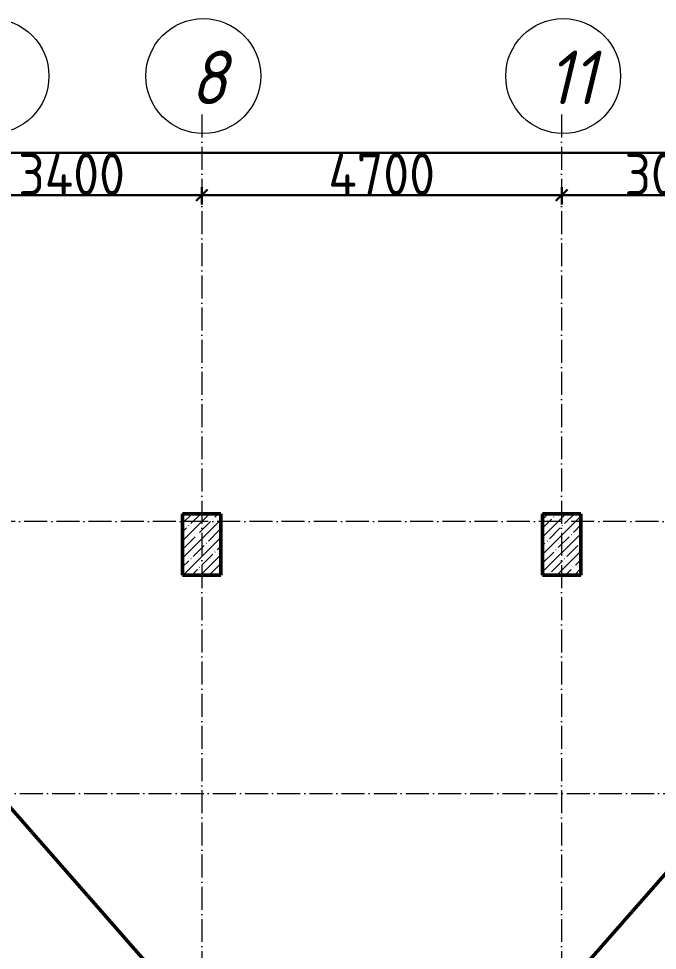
# Model space of a CAD drawing. Header units: millimetres. Extents: x -12989 to 629078, y -109036 to 555275.
# Drawn here: x 294630 to 302971, y -6882 to 5282 of the extents above; entities that cross this region are included whole.
import ezdxf

# ---------------------------------------------------------------- set-up
doc = ezdxf.new("R2010")
doc.units = ezdxf.units.MM
doc.linetypes.add('50_200_ШТРИХ_1Т_ш5_п1_п1_', pattern=[700, 500, -100, 0, -100])
for name, color, linetype, lineweight in [('4 -стяжа', 7, 'Continuous', 30), ('A-____-____-DIMS', 7, 'Continuous', 9), ('A-DETL-____-OTLN-1', 7, 'Continuous', 50), ('S-COLS-____-MCUT', 7, 'Continuous', 50), ('S-COLS-____-OTLN', 7, 'Continuous', 9), ('S-GRID-____-IDEN', 7, 'Continuous', 9), ('S-GRID-____-OTLN-1', 7, '50_200_ШТРИХ_1Т_ш5_п1_п1_', 9)]:
    doc.layers.add(name, color=color, linetype=linetype, lineweight=lineweight)
doc.layers.get('4 -стяжа').off()
doc.styles.add('ISOCPEUR_I_9', font='isocpeui.ttf', dxfattribs={"width": 0.9, "height": 250})
doc.styles.add('СПДС', font='isocpeur.ttf', dxfattribs={"width": 0.9})
doc.dimstyles.new('ISO-2_5_0_9К_БОЛЬШОЙ_ОСИ', dxfattribs={"dimscale": 304.8, "dimtxt": 248.995294, "dimasz": 0.492126, "dimexe": 0.393701, "dimexo": 0, "dimgap": 0, "dimtad": 1, "dimdec": 0, "dimzin": 0, "dimdsep": 46, "dimtxsty": 'ISOCPEUR_I_9', "dimblk1": 'OBLIQUE', "dimblk2": 'OBLIQUE', "dimsah": 1, "dimcen": 0.09, "dimdle": 0.393701, "dimazin": 0, "dimtfac": 1, "dimtdec": 4, "dimtix": 1, "dimtmove": 0, "dimatfit": 3, "dimfxl": 1, "dimtvp": 1, "dimtolj": 1, "dimtzin": 0, "dimarcsym": 2})
doc.dimstyles.new('ISO-2_5_0_9К_БОЛЬШОЙ_ОСИ_2', dxfattribs={"dimscale": 304.8, "dimtxt": 248.995294, "dimasz": 0.492126, "dimexe": 0.393701, "dimexo": 0, "dimgap": 0, "dimtad": 1, "dimdec": 0, "dimzin": 0, "dimdsep": 46, "dimtxsty": 'ISOCPEUR_I_9', "dimblk1": 'OBLIQUE', "dimblk2": 'OBLIQUE', "dimsah": 1, "dimcen": 0.09, "dimdle": 0.393701, "dimazin": 0, "dimtfac": 1, "dimtdec": 4, "dimtix": 1, "dimtmove": 2, "dimatfit": 3, "dimfxl": 1, "dimtvp": 1, "dimtolj": 1, "dimtzin": 0, "dimarcsym": 2})

# ---------------------------------------------------------------- blocks, each defined once
blk = doc.blocks.new('BSC_Колонна _Прямоугольная - 500х800-V64-АР1_План отверстий 3 этажа в осях 1-64_Ю-ЯЯ')
at = {"layer": 'S-COLS-____-OTLN'}
h = blk.add_hatch(dxfattribs=at)
h.set_pattern_fill('FP_72', color=256, style=0, pattern_type=2)
h.set_pattern_definition([(45, (-13250, -85281.04), (-114.04925, 114.04925), []), (45, (-13135.95, -85281.04), (-114.04925, 114.04925), [201.613, -40.323, 3.353, -36.97])])
h.paths.add_polyline_path([(-250, -400), (250, -400), (250, 400), (-250, 400)], flags=0)
at = {"layer": 'S-COLS-____-MCUT'}
for p, q in [((250, 400), (-250, 400)), ((-250, 400), (-250, -400)), ((250, -400), (250, 400)), ((-250, -400), (250, -400))]:
    blk.add_line(p, q, dxfattribs=at)
blk = doc.blocks.new('BSC_Колонна _Прямоугольная - 500х800-V65-АР1_План отверстий 3 этажа в осях 1-64_Ю-ЯЯ')
at = {"layer": 'S-COLS-____-OTLN'}
h = blk.add_hatch(dxfattribs=at)
h.set_pattern_fill('FP_73', color=256, style=0, pattern_type=2)
h.set_pattern_definition([(45, (-17950, -85281.04), (-114.04925, 114.04925), []), (45, (-17835.95, -85281.04), (-114.04925, 114.04925), [201.613, -40.323, 3.353, -36.97])])
h.paths.add_polyline_path([(-250, -400), (250, -400), (250, 400), (-250, 400)], flags=0)
at = {"layer": 'S-COLS-____-MCUT'}
for p, q in [((250, 400), (-250, 400)), ((-250, 400), (-250, -400)), ((250, -400), (250, 400)), ((-250, -400), (250, -400))]:
    blk.add_line(p, q, dxfattribs=at)
blk = doc.blocks.new('Ось сетки - Круг_Ø6_00__ISO-2_5_0_9K_-25732049-АР1_План отверстий 3 этажа в осях 1-64_Ю-ЯЯ')
at = {"layer": 'S-GRID-____-IDEN'}
blk.add_circle((0, 0), 3, dxfattribs=at)
blk = doc.blocks.new('_Oblique')
at = {"color": 0, "linetype": 'ByBlock', "lineweight": -2}
blk.add_line((-0.5, -0.5), (0.5, 0.5), dxfattribs=at)
blk = doc.blocks.new('*D2838')
at = {"layer": 'A-____-____-DIMS', "color": 0, "lineweight": -2, "transparency": 16777216}
for p, q in [((293621, 3083), (293621, 2857)), ((297021, 3083), (297021, 2857)), ((293501, 2977), (297141, 2977))]:
    blk.add_line(p, q, dxfattribs=at)
at = {"layer": 'Defpoints', "color": 0, "transparency": 16777216}
for p in [(293621, 3083), (297021, 3083), (297021, 2977)]:
    blk.add_point(p, dxfattribs=at)
at = {"layer": 'A-____-____-DIMS', "color": 0, "lineweight": -2, "transparency": 16777216, "xscale": 150, "yscale": 150, "zscale": 150, "rotation": 180}
blk.add_blockref('_Oblique', (293621, 2977), dxfattribs=at)
at = {"layer": 'A-____-____-DIMS', "color": 0, "lineweight": -2, "transparency": 16777216, "xscale": 150, "yscale": 150, "zscale": 150}
blk.add_blockref('_Oblique', (297021, 2977), dxfattribs=at)
at = {"layer": 'A-____-____-DIMS', "color": 0, "transparency": 16777216, "insert": (295321, 3251), "char_height": 548.6, "attachment_point": 5, "style": 'СПДС'}
blk.add_mtext('\\A1;3400', dxfattribs=at)
blk = doc.blocks.new('*D2839')
at = {"layer": 'A-____-____-DIMS', "color": 0, "lineweight": -2, "transparency": 16777216}
for p, q in [((297021, 3083), (297021, 2857)), ((301721, 3083), (301721, 2857)), ((296901, 2977), (301841, 2977))]:
    blk.add_line(p, q, dxfattribs=at)
at = {"layer": 'Defpoints', "color": 0, "transparency": 16777216}
for p in [(297021, 3083), (301721, 3083), (301721, 2977)]:
    blk.add_point(p, dxfattribs=at)
at = {"layer": 'A-____-____-DIMS', "color": 0, "lineweight": -2, "transparency": 16777216, "xscale": 150, "yscale": 150, "zscale": 150, "rotation": 180}
blk.add_blockref('_Oblique', (297021, 2977), dxfattribs=at)
at = {"layer": 'A-____-____-DIMS', "color": 0, "lineweight": -2, "transparency": 16777216, "xscale": 150, "yscale": 150, "zscale": 150}
blk.add_blockref('_Oblique', (301721, 2977), dxfattribs=at)
at = {"layer": 'A-____-____-DIMS', "color": 0, "transparency": 16777216, "insert": (299371, 3251), "char_height": 548.6, "attachment_point": 5, "style": 'СПДС'}
blk.add_mtext('\\A1;4700', dxfattribs=at)
blk = doc.blocks.new('*D2840')
at = {"layer": 'A-____-____-DIMS', "color": 0, "lineweight": -2, "transparency": 16777216}
for p, q in [((301721, 3083), (301721, 2857)), ((304721, 3083), (304721, 2857)), ((301601, 2977), (304841, 2977))]:
    blk.add_line(p, q, dxfattribs=at)
at = {"layer": 'Defpoints', "color": 0, "transparency": 16777216}
for p in [(301721, 3083), (304721, 3083), (304721, 2977)]:
    blk.add_point(p, dxfattribs=at)
at = {"layer": 'A-____-____-DIMS', "color": 0, "lineweight": -2, "transparency": 16777216, "xscale": 150, "yscale": 150, "zscale": 150, "rotation": 180}
blk.add_blockref('_Oblique', (301721, 2977), dxfattribs=at)
at = {"layer": 'A-____-____-DIMS', "color": 0, "lineweight": -2, "transparency": 16777216, "xscale": 150, "yscale": 150, "zscale": 150}
blk.add_blockref('_Oblique', (304721, 2977), dxfattribs=at)
at = {"layer": 'A-____-____-DIMS', "color": 0, "transparency": 16777216, "insert": (303221, 3251), "char_height": 548.6, "attachment_point": 5, "style": 'СПДС'}
blk.add_mtext('\\A1;3000', dxfattribs=at)
blk = doc.blocks.new('*D2873')
at = {"layer": 'A-____-____-DIMS', "color": 0, "lineweight": -2, "transparency": 16777216}
for p, q in [((281301, 3529), (332155, 3529)), ((281421, 3635), (281421, 3409)), ((385041, 3529), (334032, 3529)), ((384921, 3635), (384921, 3409))]:
    blk.add_line(p, q, dxfattribs=at)
at = {"layer": 'Defpoints', "color": 0, "transparency": 16777216}
for p in [(281421, 3635), (384921, 3635), (384921, 3529)]:
    blk.add_point(p, dxfattribs=at)
at = {"layer": 'A-____-____-DIMS', "color": 0, "lineweight": -2, "transparency": 16777216, "xscale": 150, "yscale": 150, "zscale": 150, "rotation": 180}
blk.add_blockref('_Oblique', (281421, 3529), dxfattribs=at)
at = {"layer": 'A-____-____-DIMS', "color": 0, "lineweight": -2, "transparency": 16777216, "xscale": 150, "yscale": 150, "zscale": 150}
blk.add_blockref('_Oblique', (384921, 3529), dxfattribs=at)
at = {"layer": 'A-____-____-DIMS', "color": 0, "transparency": 16777216, "insert": (332155, 4055), "char_height": 548.6, "attachment_point": 1, "line_spacing_factor": 1.149209, "style": 'СПДС'}
blk.add_mtext('\\A1;103500', dxfattribs=at)
blk = doc.blocks.new('3эт')
at = {"layer": 'S-GRID-____-OTLN-1', "color": 251, "ltscale": 0.6, "true_color": 0x636466}
for p, q in [((297020.7, 4029.4), (297020.7, -33971.9)), ((301720.7, 4029.4), (301720.7, -33971.9)), ((387845.1, -1282.4), (279101.9, -1282.4)), ((279101.9, -4832.4), (387845.1, -4832.4))]:
    blk.add_line(p, q, dxfattribs=at)
at = {"layer": 'S-GRID-____-IDEN', "xscale": 250, "yscale": 250, "zscale": 99.99999999999993}
blk.add_blockref('Ось сетки - Круг_Ø6_00__ISO-2_5_0_9K_-25732049-АР1_План отверстий 3 этажа в осях 1-64_Ю-ЯЯ', (294275.6, 4531.9), dxfattribs=at)
at = {"layer": 'S-GRID-____-IDEN', "xscale": 250, "yscale": 250, "zscale": 99.99999999999993, "rotation": 180}
for p in [(297040.6, 4531.9), (301740.6, 4531.9)]:
    blk.add_blockref('Ось сетки - Круг_Ø6_00__ISO-2_5_0_9K_-25732049-АР1_План отверстий 3 этажа в осях 1-64_Ю-ЯЯ', p, dxfattribs=at)
at = {"layer": 'S-GRID-____-IDEN', "char_height": 700, "attachment_point": 1, "style": 'ISOCPEUR_I_9'}
for s, insert, width in [('\\fISOCPEUR|b0|i1|c204|p34|;\\W.9;8', (296872.4, 4864.3), 202.025), ('11', (301536.8, 4864.3), 288.607)]:
    blk.add_mtext(s, dxfattribs=dict(at, insert=insert, width=width))
at = {"layer": 'A-____-____-DIMS'}
dim = blk.add_linear_dim(base=(384920.7, 3529.2), p1=(281420.7, 3635.3), p2=(384920.7, 3635.3), dimstyle='ISO-2_5_0_9К_БОЛЬШОЙ_ОСИ_2', override={"dimtxt": 1.8, "dimpost": '<>', "dimtxsty": 'СПДС', "dimfxl": 103500}, dxfattribs=at)
dim.commit()
dim.dimension.update_dxf_attribs({"geometry": '*D2873', "text_midpoint": (333093.6, 3689.2), "dimtype": 160})
for base, p1, p2, override, picture, middle in [((297020.7, 2977), (293620.7, 3083.1), (297020.7, 3083.1), {"dimtxt": 1.8, "dimpost": '<>', "dimtxsty": 'СПДС', "dimfxl": 3400}, '*D2838', (295320.7, 3251.3)), ((301720.7, 2977), (297020.7, 3083.1), (301720.7, 3083.1), {"dimtxt": 1.8, "dimpost": '<>', "dimtxsty": 'СПДС', "dimfxl": 4700}, '*D2839', (299370.7, 3251.3)), ((304720.7, 2977), (301720.7, 3083.1), (304720.7, 3083.1), {"dimtxt": 1.8, "dimpost": '<>', "dimtxsty": 'СПДС', "dimfxl": 3000}, '*D2840', (303220.7, 3251.3))]:
    dim = blk.add_linear_dim(base=base, p1=p1, p2=p2, dimstyle='ISO-2_5_0_9К_БОЛЬШОЙ_ОСИ', override=override, dxfattribs=at)
    dim.commit()
    dim.dimension.update_dxf_attribs({"geometry": picture, "text_midpoint": middle})

msp = doc.modelspace()

# ---------------------------------------------------------------- linework, layer by layer
at = {"layer": 'A-DETL-____-OTLN-1'}
for p, q in [((291370.7074, -1432.4142), (300942.9454, -12332.4142)), ((297270.7074, -12477.8687), (304020.7074, -4807.4142))]:
    msp.add_line(p, q, dxfattribs=at)

# ---------------------------------------------------------------- block references
at = {"layer": '4 -стяжа'}
msp.add_blockref('3эт', (0, 0), dxfattribs=at)
at = {"layer": 'S-COLS-____-OTLN'}
for name, p in [('BSC_Колонна _Прямоугольная - 500х800-V64-АР1_План отверстий 3 этажа в осях 1-64_Ю-ЯЯ', (297020.7074, -1582.4142)), ('BSC_Колонна _Прямоугольная - 500х800-V65-АР1_План отверстий 3 этажа в осях 1-64_Ю-ЯЯ', (301720.7074, -1582.4142))]:
    msp.add_blockref(name, p, dxfattribs=at)

doc.saveas('drawing.dxf')
